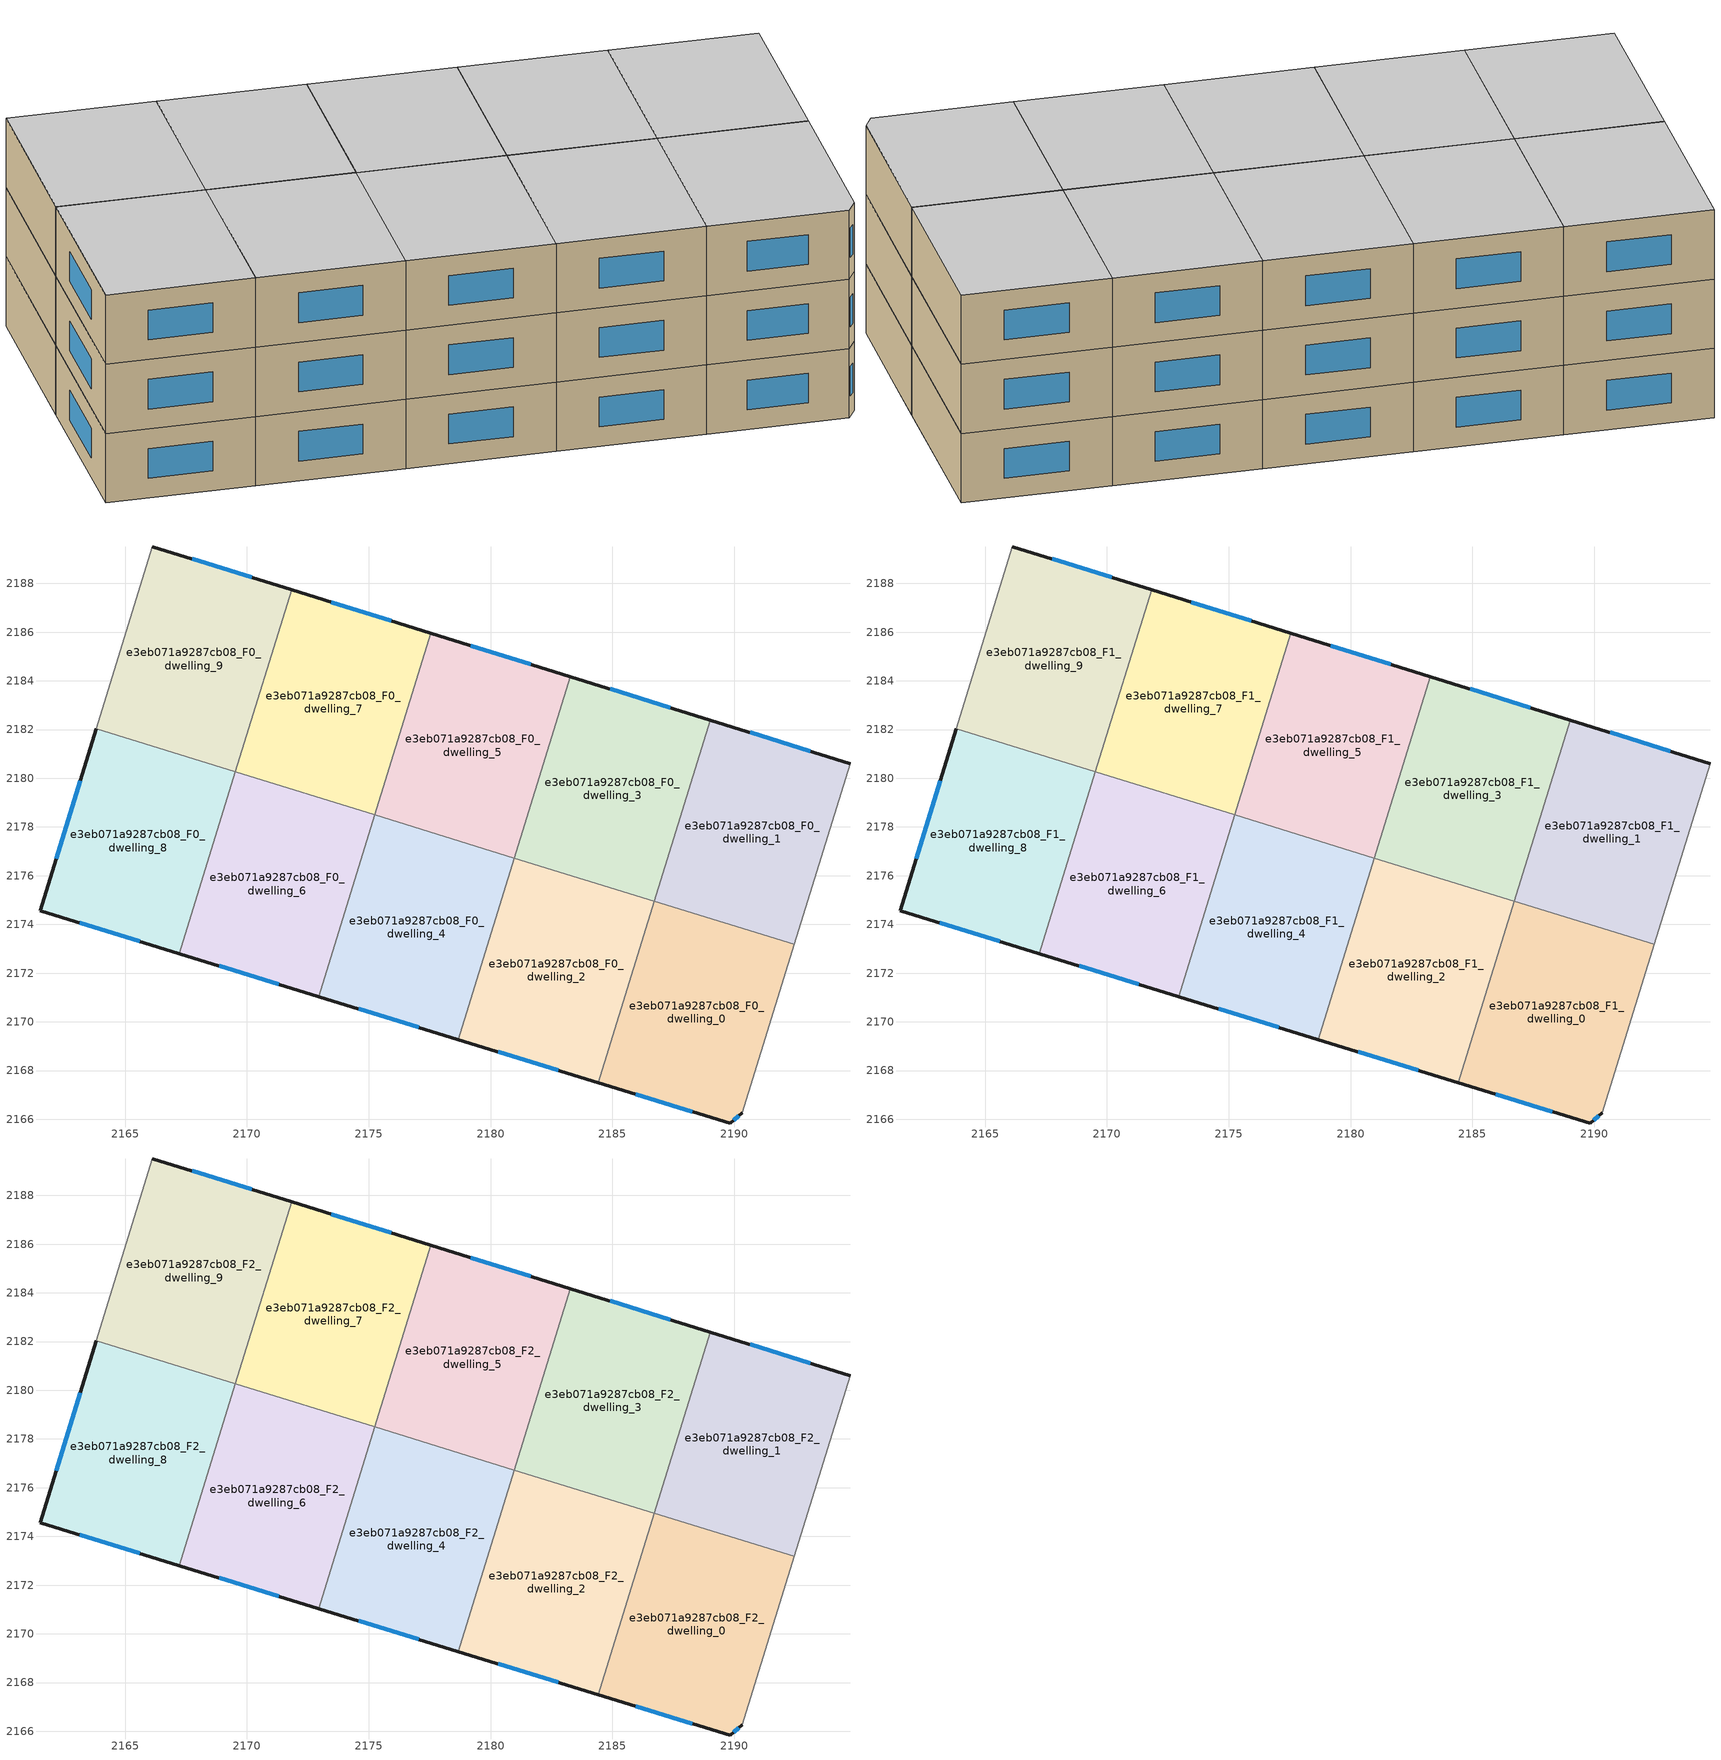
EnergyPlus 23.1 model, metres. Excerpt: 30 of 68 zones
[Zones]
e3eb071a9287cb08_F0_dwelling_0
 floor ground (EU_floor_Construction): 2192.46,2173.18 2190.33,2166.28 2189.84,2165.83 2184.42,2167.5 2186.72,2174.95 z0
 wall outside (EU_wall_Construction): 2184.42,2167.5 2189.84,2165.83 2190.33,2166.28 z0:3
 wall to e3eb071a9287cb08_F0_dwelling_1 (EU_wall_Construction): 2192.46,2173.18 2186.72,2174.95 z0:3
 wall adiabatic (EU_wall_Construction): 2190.33,2166.28 2192.46,2173.18 z0:3
 wall to e3eb071a9287cb08_F0_dwelling_2 (EU_wall_Construction): 2186.72,2174.95 2184.42,2167.5 z0:3
 window (EU_Window_Construction): 2189.98,2165.96 2190.19,2166.15 / 2185.97,2167.02 2188.29,2166.31 z0.86:2.14
e3eb071a9287cb08_F0_dwelling_1
 floor ground (EU_floor_Construction): 2194.76,2180.61 2192.46,2173.18 2186.72,2174.95 2189.01,2182.39 z0
 wall outside (EU_wall_Construction): 2194.76,2180.61 2189.01,2182.39 z0:3
 wall adiabatic (EU_wall_Construction): 2192.46,2173.18 2194.76,2180.61 z0:3
 wall to e3eb071a9287cb08_F0_dwelling_3 (EU_wall_Construction): 2189.01,2182.39 2186.72,2174.95 z0:3
 window (EU_Window_Construction): 2193.11,2181.12 2190.65,2181.88 z0.86:2.14
e3eb071a9287cb08_F0_dwelling_2
 floor ground (EU_floor_Construction): 2186.72,2174.95 2184.42,2167.5 2178.68,2169.27 2180.98,2176.72 z0
 wall outside (EU_wall_Construction): 2178.68,2169.27 2184.42,2167.5 z0:3
 wall to e3eb071a9287cb08_F0_dwelling_3 (EU_wall_Construction): 2186.72,2174.95 2180.98,2176.72 z0:3
 wall to e3eb071a9287cb08_F0_dwelling_4 (EU_wall_Construction): 2180.98,2176.72 2178.68,2169.27 z0:3
 window (EU_Window_Construction): 2180.32,2168.76 2182.78,2168.01 z0.86:2.14
e3eb071a9287cb08_F0_dwelling_3
 floor ground (EU_floor_Construction): 2189.01,2182.39 2186.72,2174.95 2180.98,2176.72 2183.28,2184.17 z0
 wall outside (EU_wall_Construction): 2189.01,2182.39 2183.28,2184.17 z0:3
 wall to e3eb071a9287cb08_F0_dwelling_5 (EU_wall_Construction): 2183.28,2184.17 2180.98,2176.73 z0:3
 window (EU_Window_Construction): 2187.37,2182.9 2184.92,2183.67 z0.86:2.14
e3eb071a9287cb08_F0_dwelling_4
 floor ground (EU_floor_Construction): 2180.98,2176.73 2178.68,2169.27 2172.95,2171.04 2175.25,2178.49 z0
 wall outside (EU_wall_Construction): 2172.95,2171.04 2178.68,2169.27 z0:3
 wall to e3eb071a9287cb08_F0_dwelling_5 (EU_wall_Construction): 2180.98,2176.73 2175.25,2178.49 z0:3
 wall to e3eb071a9287cb08_F0_dwelling_6 (EU_wall_Construction): 2175.25,2178.49 2172.95,2171.04 z0:3
 window (EU_Window_Construction): 2174.59,2170.53 2177.04,2169.78 z0.86:2.14
e3eb071a9287cb08_F0_dwelling_5
 floor ground (EU_floor_Construction): 2183.28,2184.17 2180.98,2176.73 2175.25,2178.49 2177.55,2185.96 z0
 wall outside (EU_wall_Construction): 2183.28,2184.17 2177.55,2185.96 z0:3
 wall to e3eb071a9287cb08_F0_dwelling_7 (EU_wall_Construction): 2177.55,2185.96 2175.25,2178.5 z0:3
 window (EU_Window_Construction): 2181.64,2184.68 2179.19,2185.45 z0.86:2.14
e3eb071a9287cb08_F0_dwelling_6
 floor ground (EU_floor_Construction): 2175.25,2178.5 2172.95,2171.04 2167.22,2172.8 2169.53,2180.27 z0
 wall outside (EU_wall_Construction): 2167.22,2172.8 2172.95,2171.04 z0:3
 wall to e3eb071a9287cb08_F0_dwelling_7 (EU_wall_Construction): 2175.25,2178.5 2169.53,2180.27 z0:3
 wall to e3eb071a9287cb08_F0_dwelling_8 (EU_wall_Construction): 2169.53,2180.27 2167.22,2172.8 z0:3
 window (EU_Window_Construction): 2168.86,2172.3 2171.31,2171.54 z0.86:2.14
e3eb071a9287cb08_F0_dwelling_7
 floor ground (EU_floor_Construction): 2177.55,2185.96 2175.25,2178.5 2169.53,2180.27 2171.83,2187.74 z0
 wall outside (EU_wall_Construction): 2177.55,2185.96 2171.83,2187.74 z0:3
 wall to e3eb071a9287cb08_F0_dwelling_9 (EU_wall_Construction): 2171.83,2187.74 2169.53,2180.27 z0:3
 window (EU_Window_Construction): 2175.92,2186.46 2173.47,2187.23 z0.86:2.14
e3eb071a9287cb08_F0_dwelling_8
 floor ground (EU_floor_Construction): 2169.53,2180.27 2167.22,2172.8 2161.5,2174.57 2163.81,2182.04 z0
 wall outside (EU_wall_Construction): 2163.81,2182.04 2161.5,2174.57 2167.22,2172.8 z0:3
 wall to e3eb071a9287cb08_F0_dwelling_9 (EU_wall_Construction): 2169.53,2180.27 2163.81,2182.04 z0:3
 window (EU_Window_Construction): 2163.14,2174.06 2165.59,2173.31 / 2163.15,2179.9 2162.16,2176.7 z0.86:2.14
e3eb071a9287cb08_F0_dwelling_9
 floor ground (EU_floor_Construction): 2171.83,2187.74 2169.53,2180.27 2163.81,2182.04 2166.11,2189.51 z0
 wall outside (EU_wall_Construction): 2171.83,2187.74 2166.11,2189.51 z0:3
 wall adiabatic (EU_wall_Construction): 2166.11,2189.51 2163.81,2182.04 z0:3
 window (EU_Window_Construction): 2170.2,2188.24 2167.75,2189.01 z0.86:2.14
e3eb071a9287cb08_F1_dwelling_0
 floor to e3eb071a9287cb08_F0_dwelling_0 (EU_floor_Construction): 2192.46,2173.18 2190.33,2166.28 2189.84,2165.83 2184.42,2167.5 2186.72,2174.95 z3
 wall outside (EU_wall_Construction): 2184.42,2167.5 2189.84,2165.83 2190.33,2166.28 z3:6
 wall to e3eb071a9287cb08_F1_dwelling_1 (EU_wall_Construction): 2192.46,2173.18 2186.72,2174.95 z3:6
 wall adiabatic (EU_wall_Construction): 2190.33,2166.28 2192.46,2173.18 z3:6
 wall to e3eb071a9287cb08_F1_dwelling_2 (EU_wall_Construction): 2186.72,2174.95 2184.42,2167.5 z3:6
 window (EU_Window_Construction): 2189.98,2165.96 2190.19,2166.15 / 2185.97,2167.02 2188.29,2166.31 z3.86:5.14
e3eb071a9287cb08_F1_dwelling_1
 floor to e3eb071a9287cb08_F0_dwelling_1 (EU_floor_Construction): 2194.76,2180.61 2192.46,2173.18 2186.72,2174.95 2189.01,2182.39 z3
 wall outside (EU_wall_Construction): 2194.76,2180.61 2189.01,2182.39 z3:6
 wall adiabatic (EU_wall_Construction): 2192.46,2173.18 2194.76,2180.61 z3:6
 wall to e3eb071a9287cb08_F1_dwelling_3 (EU_wall_Construction): 2189.01,2182.39 2186.72,2174.95 z3:6
 window (EU_Window_Construction): 2193.11,2181.12 2190.65,2181.88 z3.86:5.14
e3eb071a9287cb08_F1_dwelling_2
 floor to e3eb071a9287cb08_F0_dwelling_2 (EU_floor_Construction): 2186.72,2174.95 2184.42,2167.5 2178.68,2169.27 2180.98,2176.72 z3
 wall outside (EU_wall_Construction): 2178.68,2169.27 2184.42,2167.5 z3:6
 wall to e3eb071a9287cb08_F1_dwelling_3 (EU_wall_Construction): 2186.72,2174.95 2180.98,2176.72 z3:6
 wall to e3eb071a9287cb08_F1_dwelling_4 (EU_wall_Construction): 2180.98,2176.72 2178.68,2169.27 z3:6
 window (EU_Window_Construction): 2180.32,2168.76 2182.78,2168.01 z3.86:5.14
e3eb071a9287cb08_F1_dwelling_3
 floor to e3eb071a9287cb08_F0_dwelling_3 (EU_floor_Construction): 2189.01,2182.39 2186.72,2174.95 2180.98,2176.72 2183.28,2184.17 z3
 wall outside (EU_wall_Construction): 2189.01,2182.39 2183.28,2184.17 z3:6
 wall to e3eb071a9287cb08_F1_dwelling_5 (EU_wall_Construction): 2183.28,2184.17 2180.98,2176.73 z3:6
 window (EU_Window_Construction): 2187.37,2182.9 2184.92,2183.67 z3.86:5.14
e3eb071a9287cb08_F1_dwelling_4
 floor to e3eb071a9287cb08_F0_dwelling_4 (EU_floor_Construction): 2180.98,2176.73 2178.68,2169.27 2172.95,2171.04 2175.25,2178.49 z3
 wall outside (EU_wall_Construction): 2172.95,2171.04 2178.68,2169.27 z3:6
 wall to e3eb071a9287cb08_F1_dwelling_5 (EU_wall_Construction): 2180.98,2176.73 2175.25,2178.49 z3:6
 wall to e3eb071a9287cb08_F1_dwelling_6 (EU_wall_Construction): 2175.25,2178.49 2172.95,2171.04 z3:6
 window (EU_Window_Construction): 2174.59,2170.53 2177.04,2169.78 z3.86:5.14
e3eb071a9287cb08_F1_dwelling_5
 floor to e3eb071a9287cb08_F0_dwelling_5 (EU_floor_Construction): 2183.28,2184.17 2180.98,2176.73 2175.25,2178.49 2177.55,2185.96 z3
 wall outside (EU_wall_Construction): 2183.28,2184.17 2177.55,2185.96 z3:6
 wall to e3eb071a9287cb08_F1_dwelling_7 (EU_wall_Construction): 2177.55,2185.96 2175.25,2178.5 z3:6
 window (EU_Window_Construction): 2181.64,2184.68 2179.19,2185.45 z3.86:5.14
e3eb071a9287cb08_F1_dwelling_6
 floor to e3eb071a9287cb08_F0_dwelling_6 (EU_floor_Construction): 2175.25,2178.5 2172.95,2171.04 2167.22,2172.8 2169.53,2180.27 z3
 wall outside (EU_wall_Construction): 2167.22,2172.8 2172.95,2171.04 z3:6
 wall to e3eb071a9287cb08_F1_dwelling_7 (EU_wall_Construction): 2175.25,2178.5 2169.53,2180.27 z3:6
 wall to e3eb071a9287cb08_F1_dwelling_8 (EU_wall_Construction): 2169.53,2180.27 2167.22,2172.8 z3:6
 window (EU_Window_Construction): 2168.86,2172.3 2171.31,2171.54 z3.86:5.14
e3eb071a9287cb08_F1_dwelling_7
 floor to e3eb071a9287cb08_F0_dwelling_7 (EU_floor_Construction): 2177.55,2185.96 2175.25,2178.5 2169.53,2180.27 2171.83,2187.74 z3
 wall outside (EU_wall_Construction): 2177.55,2185.96 2171.83,2187.74 z3:6
 wall to e3eb071a9287cb08_F1_dwelling_9 (EU_wall_Construction): 2171.83,2187.74 2169.53,2180.27 z3:6
 window (EU_Window_Construction): 2175.92,2186.46 2173.47,2187.23 z3.86:5.14
e3eb071a9287cb08_F1_dwelling_8
 floor to e3eb071a9287cb08_F0_dwelling_8 (EU_floor_Construction): 2169.53,2180.27 2167.22,2172.8 2161.5,2174.57 2163.81,2182.04 z3
 wall outside (EU_wall_Construction): 2163.81,2182.04 2161.5,2174.57 2167.22,2172.8 z3:6
 wall to e3eb071a9287cb08_F1_dwelling_9 (EU_wall_Construction): 2169.53,2180.27 2163.81,2182.04 z3:6
 window (EU_Window_Construction): 2163.14,2174.06 2165.59,2173.31 / 2163.15,2179.9 2162.16,2176.7 z3.86:5.14
e3eb071a9287cb08_F1_dwelling_9
 floor to e3eb071a9287cb08_F0_dwelling_9 (EU_floor_Construction): 2171.83,2187.74 2169.53,2180.27 2163.81,2182.04 2166.11,2189.51 z3
 wall outside (EU_wall_Construction): 2171.83,2187.74 2166.11,2189.51 z3:6
 wall adiabatic (EU_wall_Construction): 2166.11,2189.51 2163.81,2182.04 z3:6
 window (EU_Window_Construction): 2170.2,2188.24 2167.75,2189.01 z3.86:5.14
e3eb071a9287cb08_F2_dwelling_0
 floor to e3eb071a9287cb08_F1_dwelling_0 (EU_floor_Construction): 2192.46,2173.18 2190.33,2166.28 2189.84,2165.83 2184.42,2167.5 2186.72,2174.95 z6
 wall outside (EU_wall_Construction): 2184.42,2167.5 2189.84,2165.83 2190.33,2166.28 z6:9
 wall to e3eb071a9287cb08_F2_dwelling_1 (EU_wall_Construction): 2192.46,2173.18 2186.72,2174.95 z6:9
 wall adiabatic (EU_wall_Construction): 2190.33,2166.28 2192.46,2173.18 z6:9
 wall to e3eb071a9287cb08_F2_dwelling_2 (EU_wall_Construction): 2186.72,2174.95 2184.42,2167.5 z6:9
 window (EU_Window_Construction): 2189.98,2165.96 2190.19,2166.15 / 2185.97,2167.02 2188.29,2166.31 z6.86:8.14
 ceiling to e3eb071a9287cb08_F3_dwelling_0 (EU_floor_Construction): 2190.33,2166.28 2192.46,2173.18 2186.72,2174.95 2184.42,2167.5 2189.84,2165.83 z9
e3eb071a9287cb08_F2_dwelling_1
 floor to e3eb071a9287cb08_F1_dwelling_1 (EU_floor_Construction): 2194.76,2180.61 2192.46,2173.18 2186.72,2174.95 2189.01,2182.39 z6
 wall outside (EU_wall_Construction): 2194.76,2180.61 2189.01,2182.39 z6:9
 wall adiabatic (EU_wall_Construction): 2192.46,2173.18 2194.76,2180.61 z6:9
 wall to e3eb071a9287cb08_F2_dwelling_3 (EU_wall_Construction): 2189.01,2182.39 2186.72,2174.95 z6:9
 window (EU_Window_Construction): 2193.11,2181.12 2190.65,2181.88 z6.86:8.14
 ceiling to e3eb071a9287cb08_F3_dwelling_1 (EU_floor_Construction): 2192.46,2173.18 2194.76,2180.61 2189.01,2182.39 2186.72,2174.95 z9
e3eb071a9287cb08_F2_dwelling_2
 floor to e3eb071a9287cb08_F1_dwelling_2 (EU_floor_Construction): 2186.72,2174.95 2184.42,2167.5 2178.68,2169.27 2180.98,2176.72 z6
 wall outside (EU_wall_Construction): 2178.68,2169.27 2184.42,2167.5 z6:9
 wall to e3eb071a9287cb08_F2_dwelling_3 (EU_wall_Construction): 2186.72,2174.95 2180.98,2176.72 z6:9
 wall to e3eb071a9287cb08_F2_dwelling_4 (EU_wall_Construction): 2180.98,2176.72 2178.68,2169.27 z6:9
 window (EU_Window_Construction): 2180.32,2168.76 2182.78,2168.01 z6.86:8.14
 ceiling to e3eb071a9287cb08_F3_dwelling_2 (EU_floor_Construction): 2184.42,2167.5 2186.72,2174.95 2180.98,2176.72 2178.68,2169.27 z9
e3eb071a9287cb08_F2_dwelling_3
 floor to e3eb071a9287cb08_F1_dwelling_3 (EU_floor_Construction): 2189.01,2182.39 2186.72,2174.95 2180.98,2176.72 2183.28,2184.17 z6
 wall outside (EU_wall_Construction): 2189.01,2182.39 2183.28,2184.17 z6:9
 wall to e3eb071a9287cb08_F2_dwelling_5 (EU_wall_Construction): 2183.28,2184.17 2180.98,2176.73 z6:9
 window (EU_Window_Construction): 2187.37,2182.9 2184.92,2183.67 z6.86:8.14
 ceiling to e3eb071a9287cb08_F3_dwelling_3 (EU_floor_Construction): 2186.72,2174.95 2189.01,2182.39 2183.28,2184.17 2180.98,2176.72 z9
e3eb071a9287cb08_F2_dwelling_4
 floor to e3eb071a9287cb08_F1_dwelling_4 (EU_floor_Construction): 2180.98,2176.73 2178.68,2169.27 2172.95,2171.04 2175.25,2178.49 z6
 wall outside (EU_wall_Construction): 2172.95,2171.04 2178.68,2169.27 z6:9
 wall to e3eb071a9287cb08_F2_dwelling_5 (EU_wall_Construction): 2180.98,2176.73 2175.25,2178.49 z6:9
 wall to e3eb071a9287cb08_F2_dwelling_6 (EU_wall_Construction): 2175.25,2178.49 2172.95,2171.04 z6:9
 window (EU_Window_Construction): 2174.59,2170.53 2177.04,2169.78 z6.86:8.14
 ceiling to e3eb071a9287cb08_F3_dwelling_4 (EU_floor_Construction): 2178.68,2169.27 2180.98,2176.73 2175.25,2178.49 2172.95,2171.04 z9
e3eb071a9287cb08_F2_dwelling_5
 floor to e3eb071a9287cb08_F1_dwelling_5 (EU_floor_Construction): 2183.28,2184.17 2180.98,2176.73 2175.25,2178.49 2177.55,2185.96 z6
 wall outside (EU_wall_Construction): 2183.28,2184.17 2177.55,2185.96 z6:9
 wall to e3eb071a9287cb08_F2_dwelling_7 (EU_wall_Construction): 2177.55,2185.96 2175.25,2178.5 z6:9
 window (EU_Window_Construction): 2181.64,2184.68 2179.19,2185.45 z6.86:8.14
 ceiling to e3eb071a9287cb08_F3_dwelling_5 (EU_floor_Construction): 2180.98,2176.73 2183.28,2184.17 2177.55,2185.96 2175.25,2178.49 z9
e3eb071a9287cb08_F2_dwelling_6
 floor to e3eb071a9287cb08_F1_dwelling_6 (EU_floor_Construction): 2175.25,2178.5 2172.95,2171.04 2167.22,2172.8 2169.53,2180.27 z6
 wall outside (EU_wall_Construction): 2167.22,2172.8 2172.95,2171.04 z6:9
 wall to e3eb071a9287cb08_F2_dwelling_7 (EU_wall_Construction): 2175.25,2178.5 2169.53,2180.27 z6:9
 wall to e3eb071a9287cb08_F2_dwelling_8 (EU_wall_Construction): 2169.53,2180.27 2167.22,2172.8 z6:9
 window (EU_Window_Construction): 2168.86,2172.3 2171.31,2171.54 z6.86:8.14
 ceiling to e3eb071a9287cb08_F3_dwelling_6 (EU_floor_Construction): 2172.95,2171.04 2175.25,2178.5 2169.53,2180.27 2167.22,2172.8 z9
e3eb071a9287cb08_F2_dwelling_7
 floor to e3eb071a9287cb08_F1_dwelling_7 (EU_floor_Construction): 2177.55,2185.96 2175.25,2178.5 2169.53,2180.27 2171.83,2187.74 z6
 wall outside (EU_wall_Construction): 2177.55,2185.96 2171.83,2187.74 z6:9
 wall to e3eb071a9287cb08_F2_dwelling_9 (EU_wall_Construction): 2171.83,2187.74 2169.53,2180.27 z6:9
 window (EU_Window_Construction): 2175.92,2186.46 2173.47,2187.23 z6.86:8.14
 ceiling to e3eb071a9287cb08_F3_dwelling_7 (EU_floor_Construction): 2175.25,2178.5 2177.55,2185.96 2171.83,2187.74 2169.53,2180.27 z9
e3eb071a9287cb08_F2_dwelling_8
 floor to e3eb071a9287cb08_F1_dwelling_8 (EU_floor_Construction): 2169.53,2180.27 2167.22,2172.8 2161.5,2174.57 2163.81,2182.04 z6
 wall outside (EU_wall_Construction): 2163.81,2182.04 2161.5,2174.57 2167.22,2172.8 z6:9
 wall to e3eb071a9287cb08_F2_dwelling_9 (EU_wall_Construction): 2169.53,2180.27 2163.81,2182.04 z6:9
 window (EU_Window_Construction): 2163.14,2174.06 2165.59,2173.31 / 2163.15,2179.9 2162.16,2176.7 z6.86:8.14
 ceiling to e3eb071a9287cb08_F3_dwelling_8 (EU_floor_Construction): 2167.22,2172.8 2169.53,2180.27 2163.81,2182.04 2161.5,2174.57 z9
e3eb071a9287cb08_F2_dwelling_9
 floor to e3eb071a9287cb08_F1_dwelling_9 (EU_floor_Construction): 2171.83,2187.74 2169.53,2180.27 2163.81,2182.04 2166.11,2189.51 z6
 wall outside (EU_wall_Construction): 2171.83,2187.74 2166.11,2189.51 z6:9
 wall adiabatic (EU_wall_Construction): 2166.11,2189.51 2163.81,2182.04 z6:9
 window (EU_Window_Construction): 2170.2,2188.24 2167.75,2189.01 z6.86:8.14
 ceiling to e3eb071a9287cb08_F3_dwelling_9 (EU_floor_Construction): 2169.53,2180.27 2171.83,2187.74 2166.11,2189.51 2163.81,2182.04 z9
[Building]
EU S2 Campaign: North Axis=0; Terrain=City; Solar Distribution=FullExterior
[Site:Location]
Helsinki-Vantaa.AP: Latitude=60.317; Longitude=24.963; Time Zone=2; Elevation=54.6
[SizingPeriod:WeatherFileDays]
AnnualSizingPeriod: Begin Month=1; Begin Day of Month=1; End Month=12; End Day of Month=31; Day of Week for Start Day=Monday; Use Weather File Daylight Saving Period=No; Use Weather File Rain and Snow Indicators=No
[MATERIAL]
EU_InternalMass_Material: Roughness=MediumRough; Thickness=0.1; Conductivity=1; Density=1800; Specific Heat=900; Thermal Absorptance=0.9; Solar Absorptance=0.7; Visible Absorptance=0.7
[MATERIAL:NOMASS] Roughness=MediumRough; Thermal Absorptance=0.9; Solar Absorptance=0.7; Visible Absorptance=0.7
Name | Thermal Resistance
EU_wall_NoMass | 1.10183
EU_floor_NoMass | 1.70606
[WINDOWMATERIAL:SIMPLEGLAZINGSYSTEM]
EU_Window_SimpleGlazing: UFactor=3.11035; Solar Heat Gain Coefficient=0.8; Visible Transmittance=0.8
[CONSTRUCTION]
EU_wall_Construction: EU_wall_NoMass
EU_floor_Construction: EU_floor_NoMass
EU_Window_Construction: EU_Window_SimpleGlazing
EU_InternalMass_Construction: EU_InternalMass_Material
[ZONE] Type=1; Multiplier=1; Ceiling Height=autocalculate; Floor Area=autocalculate; Part of Total Floor Area=Yes
Name | Volume
e3eb071a9287cb08_F0_dwelling_0; e3eb071a9287cb08_F1_dwelling_0; e3eb071a9287cb08_F2_dwelling_0 | 140.377
e3eb071a9287cb08_F0_dwelling_1; e3eb071a9287cb08_F1_dwelling_1; e3eb071a9287cb08_F2_dwelling_1 | 140.383
e3eb071a9287cb08_F0_dwelling_2; e3eb071a9287cb08_F1_dwelling_2; e3eb071a9287cb08_F2_dwelling_2 | 140.384
e3eb071a9287cb08_F0_dwelling_3; e3eb071a9287cb08_F1_dwelling_3; e3eb071a9287cb08_F2_dwelling_3; e3eb071a9287cb08_F0_dwelling_7; e3eb071a9287cb08_F1_dwelling_7; e3eb071a9287cb08_F2_dwelling_7 | 140.385
e3eb071a9287cb08_F0_dwelling_4; e3eb071a9287cb08_F1_dwelling_4; e3eb071a9287cb08_F2_dwelling_4; e3eb071a9287cb08_F0_dwelling_8; e3eb071a9287cb08_F1_dwelling_8; e3eb071a9287cb08_F2_dwelling_8 | 140.382
e3eb071a9287cb08_F0_dwelling_5; e3eb071a9287cb08_F1_dwelling_5; e3eb071a9287cb08_F2_dwelling_5 | 140.373
e3eb071a9287cb08_F0_dwelling_6; e3eb071a9287cb08_F1_dwelling_6; e3eb071a9287cb08_F2_dwelling_6 | 140.381
e3eb071a9287cb08_F0_dwelling_9; e3eb071a9287cb08_F1_dwelling_9; e3eb071a9287cb08_F2_dwelling_9 | 140.391
[INTERNALMASS] Construction=EU_InternalMass_Construction
Name | Zone or ZoneList | Surface Area
e3eb071a9287cb08_F0_dwelling_0_EU_InternalMass | e3eb071a9287cb08_F0_dwelling_0 | 46.7926
e3eb071a9287cb08_F0_dwelling_1_EU_InternalMass | e3eb071a9287cb08_F0_dwelling_1 | 46.7945
e3eb071a9287cb08_F0_dwelling_2_EU_InternalMass | e3eb071a9287cb08_F0_dwelling_2 | 46.7949
e3eb071a9287cb08_F0_dwelling_3_EU_InternalMass | e3eb071a9287cb08_F0_dwelling_3 | 46.795
e3eb071a9287cb08_F0_dwelling_4_EU_InternalMass | e3eb071a9287cb08_F0_dwelling_4 | 46.7939
e3eb071a9287cb08_F0_dwelling_5_EU_InternalMass | e3eb071a9287cb08_F0_dwelling_5 | 46.7911
e3eb071a9287cb08_F0_dwelling_6_EU_InternalMass | e3eb071a9287cb08_F0_dwelling_6 | 46.7939
e3eb071a9287cb08_F0_dwelling_7_EU_InternalMass | e3eb071a9287cb08_F0_dwelling_7 | 46.7951
e3eb071a9287cb08_F0_dwelling_8_EU_InternalMass | e3eb071a9287cb08_F0_dwelling_8 | 46.7939
e3eb071a9287cb08_F0_dwelling_9_EU_InternalMass | e3eb071a9287cb08_F0_dwelling_9 | 46.7968
e3eb071a9287cb08_F1_dwelling_0_EU_InternalMass | e3eb071a9287cb08_F1_dwelling_0 | 46.7926
e3eb071a9287cb08_F1_dwelling_1_EU_InternalMass | e3eb071a9287cb08_F1_dwelling_1 | 46.7945
e3eb071a9287cb08_F1_dwelling_2_EU_InternalMass | e3eb071a9287cb08_F1_dwelling_2 | 46.7949
e3eb071a9287cb08_F1_dwelling_3_EU_InternalMass | e3eb071a9287cb08_F1_dwelling_3 | 46.795
e3eb071a9287cb08_F1_dwelling_4_EU_InternalMass | e3eb071a9287cb08_F1_dwelling_4 | 46.7939
e3eb071a9287cb08_F1_dwelling_5_EU_InternalMass | e3eb071a9287cb08_F1_dwelling_5 | 46.7911
e3eb071a9287cb08_F1_dwelling_6_EU_InternalMass | e3eb071a9287cb08_F1_dwelling_6 | 46.7939
e3eb071a9287cb08_F1_dwelling_7_EU_InternalMass | e3eb071a9287cb08_F1_dwelling_7 | 46.7951
e3eb071a9287cb08_F1_dwelling_8_EU_InternalMass | e3eb071a9287cb08_F1_dwelling_8 | 46.7939
e3eb071a9287cb08_F1_dwelling_9_EU_InternalMass | e3eb071a9287cb08_F1_dwelling_9 | 46.7968
e3eb071a9287cb08_F2_dwelling_0_EU_InternalMass | e3eb071a9287cb08_F2_dwelling_0 | 46.7926
e3eb071a9287cb08_F2_dwelling_1_EU_InternalMass | e3eb071a9287cb08_F2_dwelling_1 | 46.7945
e3eb071a9287cb08_F2_dwelling_2_EU_InternalMass | e3eb071a9287cb08_F2_dwelling_2 | 46.7949
e3eb071a9287cb08_F2_dwelling_3_EU_InternalMass | e3eb071a9287cb08_F2_dwelling_3 | 46.795
e3eb071a9287cb08_F2_dwelling_4_EU_InternalMass | e3eb071a9287cb08_F2_dwelling_4 | 46.7939
e3eb071a9287cb08_F2_dwelling_5_EU_InternalMass | e3eb071a9287cb08_F2_dwelling_5 | 46.7911
e3eb071a9287cb08_F2_dwelling_6_EU_InternalMass | e3eb071a9287cb08_F2_dwelling_6 | 46.7939
e3eb071a9287cb08_F2_dwelling_7_EU_InternalMass | e3eb071a9287cb08_F2_dwelling_7 | 46.7951
e3eb071a9287cb08_F2_dwelling_8_EU_InternalMass | e3eb071a9287cb08_F2_dwelling_8 | 46.7939
e3eb071a9287cb08_F2_dwelling_9_EU_InternalMass | e3eb071a9287cb08_F2_dwelling_9 | 46.7968
[OTHEREQUIPMENT] Fuel Type=Electricity; Design Level Calculation Method=Watts/Area; Power per Zone Floor Area=1; Fraction Latent=0; Fraction Radiant=0; Fraction Lost=0; Carbon Dioxide Generation Rate=0; EndUse Subcategory=EU_Step8_InternalGains
Name | Zone or ZoneList or Space or SpaceList | Schedule
EU_Step8_InternalGain_e3eb071a9287cb08_F0_dwelling_0_f000 | e3eb071a9287cb08_F0_dwelling_0 | EU_Step8_GainSchedule_e3eb071a9287cb08_F0_dwelling_0_f000
EU_Step8_InternalGain_e3eb071a9287cb08_F0_dwelling_1_f000 | e3eb071a9287cb08_F0_dwelling_1 | EU_Step8_GainSchedule_e3eb071a9287cb08_F0_dwelling_1_f000
EU_Step8_InternalGain_e3eb071a9287cb08_F0_dwelling_2_f000 | e3eb071a9287cb08_F0_dwelling_2 | EU_Step8_GainSchedule_e3eb071a9287cb08_F0_dwelling_2_f000
EU_Step8_InternalGain_e3eb071a9287cb08_F0_dwelling_3_f000 | e3eb071a9287cb08_F0_dwelling_3 | EU_Step8_GainSchedule_e3eb071a9287cb08_F0_dwelling_3_f000
EU_Step8_InternalGain_e3eb071a9287cb08_F0_dwelling_4_f000 | e3eb071a9287cb08_F0_dwelling_4 | EU_Step8_GainSchedule_e3eb071a9287cb08_F0_dwelling_4_f000
EU_Step8_InternalGain_e3eb071a9287cb08_F0_dwelling_5_f000 | e3eb071a9287cb08_F0_dwelling_5 | EU_Step8_GainSchedule_e3eb071a9287cb08_F0_dwelling_5_f000
EU_Step8_InternalGain_e3eb071a9287cb08_F0_dwelling_6_f000 | e3eb071a9287cb08_F0_dwelling_6 | EU_Step8_GainSchedule_e3eb071a9287cb08_F0_dwelling_6_f000
EU_Step8_InternalGain_e3eb071a9287cb08_F0_dwelling_7_f000 | e3eb071a9287cb08_F0_dwelling_7 | EU_Step8_GainSchedule_e3eb071a9287cb08_F0_dwelling_7_f000
EU_Step8_InternalGain_e3eb071a9287cb08_F0_dwelling_8_f000 | e3eb071a9287cb08_F0_dwelling_8 | EU_Step8_GainSchedule_e3eb071a9287cb08_F0_dwelling_8_f000
EU_Step8_InternalGain_e3eb071a9287cb08_F0_dwelling_9_f000 | e3eb071a9287cb08_F0_dwelling_9 | EU_Step8_GainSchedule_e3eb071a9287cb08_F0_dwelling_9_f000
EU_Step8_InternalGain_e3eb071a9287cb08_F1_dwelling_0_f000 | e3eb071a9287cb08_F1_dwelling_0 | EU_Step8_GainSchedule_e3eb071a9287cb08_F1_dwelling_0_f000
EU_Step8_InternalGain_e3eb071a9287cb08_F1_dwelling_1_f000 | e3eb071a9287cb08_F1_dwelling_1 | EU_Step8_GainSchedule_e3eb071a9287cb08_F1_dwelling_1_f000
EU_Step8_InternalGain_e3eb071a9287cb08_F1_dwelling_2_f000 | e3eb071a9287cb08_F1_dwelling_2 | EU_Step8_GainSchedule_e3eb071a9287cb08_F1_dwelling_2_f000
EU_Step8_InternalGain_e3eb071a9287cb08_F1_dwelling_3_f000 | e3eb071a9287cb08_F1_dwelling_3 | EU_Step8_GainSchedule_e3eb071a9287cb08_F1_dwelling_3_f000
EU_Step8_InternalGain_e3eb071a9287cb08_F1_dwelling_4_f000 | e3eb071a9287cb08_F1_dwelling_4 | EU_Step8_GainSchedule_e3eb071a9287cb08_F1_dwelling_4_f000
EU_Step8_InternalGain_e3eb071a9287cb08_F1_dwelling_5_f000 | e3eb071a9287cb08_F1_dwelling_5 | EU_Step8_GainSchedule_e3eb071a9287cb08_F1_dwelling_5_f000
EU_Step8_InternalGain_e3eb071a9287cb08_F1_dwelling_6_f000 | e3eb071a9287cb08_F1_dwelling_6 | EU_Step8_GainSchedule_e3eb071a9287cb08_F1_dwelling_6_f000
EU_Step8_InternalGain_e3eb071a9287cb08_F1_dwelling_7_f000 | e3eb071a9287cb08_F1_dwelling_7 | EU_Step8_GainSchedule_e3eb071a9287cb08_F1_dwelling_7_f000
EU_Step8_InternalGain_e3eb071a9287cb08_F1_dwelling_8_f000 | e3eb071a9287cb08_F1_dwelling_8 | EU_Step8_GainSchedule_e3eb071a9287cb08_F1_dwelling_8_f000
EU_Step8_InternalGain_e3eb071a9287cb08_F1_dwelling_9_f000 | e3eb071a9287cb08_F1_dwelling_9 | EU_Step8_GainSchedule_e3eb071a9287cb08_F1_dwelling_9_f000
EU_Step8_InternalGain_e3eb071a9287cb08_F2_dwelling_0_f000 | e3eb071a9287cb08_F2_dwelling_0 | EU_Step8_GainSchedule_e3eb071a9287cb08_F2_dwelling_0_f000
EU_Step8_InternalGain_e3eb071a9287cb08_F2_dwelling_1_f000 | e3eb071a9287cb08_F2_dwelling_1 | EU_Step8_GainSchedule_e3eb071a9287cb08_F2_dwelling_1_f000
EU_Step8_InternalGain_e3eb071a9287cb08_F2_dwelling_2_f000 | e3eb071a9287cb08_F2_dwelling_2 | EU_Step8_GainSchedule_e3eb071a9287cb08_F2_dwelling_2_f000
EU_Step8_InternalGain_e3eb071a9287cb08_F2_dwelling_3_f000 | e3eb071a9287cb08_F2_dwelling_3 | EU_Step8_GainSchedule_e3eb071a9287cb08_F2_dwelling_3_f000
EU_Step8_InternalGain_e3eb071a9287cb08_F2_dwelling_4_f000 | e3eb071a9287cb08_F2_dwelling_4 | EU_Step8_GainSchedule_e3eb071a9287cb08_F2_dwelling_4_f000
EU_Step8_InternalGain_e3eb071a9287cb08_F2_dwelling_5_f000 | e3eb071a9287cb08_F2_dwelling_5 | EU_Step8_GainSchedule_e3eb071a9287cb08_F2_dwelling_5_f000
EU_Step8_InternalGain_e3eb071a9287cb08_F2_dwelling_6_f000 | e3eb071a9287cb08_F2_dwelling_6 | EU_Step8_GainSchedule_e3eb071a9287cb08_F2_dwelling_6_f000
EU_Step8_InternalGain_e3eb071a9287cb08_F2_dwelling_7_f000 | e3eb071a9287cb08_F2_dwelling_7 | EU_Step8_GainSchedule_e3eb071a9287cb08_F2_dwelling_7_f000
EU_Step8_InternalGain_e3eb071a9287cb08_F2_dwelling_8_f000 | e3eb071a9287cb08_F2_dwelling_8 | EU_Step8_GainSchedule_e3eb071a9287cb08_F2_dwelling_8_f000
EU_Step8_InternalGain_e3eb071a9287cb08_F2_dwelling_9_f000 | e3eb071a9287cb08_F2_dwelling_9 | EU_Step8_GainSchedule_e3eb071a9287cb08_F2_dwelling_9_f000
[ZONEVENTILATION:DESIGNFLOWRATE] Schedule=EU_AlwaysOn; Design Flow Rate Calculation Method=AirChanges/Hour; Air Changes per Hour=0.756316; Ventilation Type=Natural; Fan Pressure Rise=0; Fan Total Efficiency=1; Constant Term Coefficient=1; Temperature Term Coefficient=0; Velocity Term Coefficient=0; Velocity Squared Term Coefficient=0; Minimum Indoor Temperature=-100; Maximum Indoor Temperature=100; Delta Temperature=-100; Minimum Outdoor Temperature=-100; Maximum Outdoor Temperature=100; Maximum Wind Speed=40
Name | Zone or ZoneList or Space or SpaceList
EU_ConstantAir_e3eb071a9287cb08_F0_dwelling_0 | e3eb071a9287cb08_F0_dwelling_0
EU_ConstantAir_e3eb071a9287cb08_F0_dwelling_1 | e3eb071a9287cb08_F0_dwelling_1
EU_ConstantAir_e3eb071a9287cb08_F0_dwelling_2 | e3eb071a9287cb08_F0_dwelling_2
EU_ConstantAir_e3eb071a9287cb08_F0_dwelling_3 | e3eb071a9287cb08_F0_dwelling_3
EU_ConstantAir_e3eb071a9287cb08_F0_dwelling_4 | e3eb071a9287cb08_F0_dwelling_4
EU_ConstantAir_e3eb071a9287cb08_F0_dwelling_5 | e3eb071a9287cb08_F0_dwelling_5
EU_ConstantAir_e3eb071a9287cb08_F0_dwelling_6 | e3eb071a9287cb08_F0_dwelling_6
EU_ConstantAir_e3eb071a9287cb08_F0_dwelling_7 | e3eb071a9287cb08_F0_dwelling_7
EU_ConstantAir_e3eb071a9287cb08_F0_dwelling_8 | e3eb071a9287cb08_F0_dwelling_8
EU_ConstantAir_e3eb071a9287cb08_F0_dwelling_9 | e3eb071a9287cb08_F0_dwelling_9
EU_ConstantAir_e3eb071a9287cb08_F1_dwelling_0 | e3eb071a9287cb08_F1_dwelling_0
EU_ConstantAir_e3eb071a9287cb08_F1_dwelling_1 | e3eb071a9287cb08_F1_dwelling_1
EU_ConstantAir_e3eb071a9287cb08_F1_dwelling_2 | e3eb071a9287cb08_F1_dwelling_2
EU_ConstantAir_e3eb071a9287cb08_F1_dwelling_3 | e3eb071a9287cb08_F1_dwelling_3
EU_ConstantAir_e3eb071a9287cb08_F1_dwelling_4 | e3eb071a9287cb08_F1_dwelling_4
EU_ConstantAir_e3eb071a9287cb08_F1_dwelling_5 | e3eb071a9287cb08_F1_dwelling_5
EU_ConstantAir_e3eb071a9287cb08_F1_dwelling_6 | e3eb071a9287cb08_F1_dwelling_6
EU_ConstantAir_e3eb071a9287cb08_F1_dwelling_7 | e3eb071a9287cb08_F1_dwelling_7
EU_ConstantAir_e3eb071a9287cb08_F1_dwelling_8 | e3eb071a9287cb08_F1_dwelling_8
EU_ConstantAir_e3eb071a9287cb08_F1_dwelling_9 | e3eb071a9287cb08_F1_dwelling_9
EU_ConstantAir_e3eb071a9287cb08_F2_dwelling_0 | e3eb071a9287cb08_F2_dwelling_0
EU_ConstantAir_e3eb071a9287cb08_F2_dwelling_1 | e3eb071a9287cb08_F2_dwelling_1
EU_ConstantAir_e3eb071a9287cb08_F2_dwelling_2 | e3eb071a9287cb08_F2_dwelling_2
EU_ConstantAir_e3eb071a9287cb08_F2_dwelling_3 | e3eb071a9287cb08_F2_dwelling_3
EU_ConstantAir_e3eb071a9287cb08_F2_dwelling_4 | e3eb071a9287cb08_F2_dwelling_4
EU_ConstantAir_e3eb071a9287cb08_F2_dwelling_5 | e3eb071a9287cb08_F2_dwelling_5
EU_ConstantAir_e3eb071a9287cb08_F2_dwelling_6 | e3eb071a9287cb08_F2_dwelling_6
EU_ConstantAir_e3eb071a9287cb08_F2_dwelling_7 | e3eb071a9287cb08_F2_dwelling_7
EU_ConstantAir_e3eb071a9287cb08_F2_dwelling_8 | e3eb071a9287cb08_F2_dwelling_8
EU_ConstantAir_e3eb071a9287cb08_F2_dwelling_9 | e3eb071a9287cb08_F2_dwelling_9
[HVACTEMPLATE:THERMOSTAT] Constant Heating Setpoint=20; Constant Cooling Setpoint=50
EU_HeatOnly_e3eb071a9287cb08_F0_dwelling_0; EU_HeatOnly_e3eb071a9287cb08_F0_dwelling_1; EU_HeatOnly_e3eb071a9287cb08_F0_dwelling_2; EU_HeatOnly_e3eb071a9287cb08_F0_dwelling_3; EU_HeatOnly_e3eb071a9287cb08_F0_dwelling_4; EU_HeatOnly_e3eb071a9287cb08_F0_dwelling_5; EU_HeatOnly_e3eb071a9287cb08_F0_dwelling_6; EU_HeatOnly_e3eb071a9287cb08_F0_dwelling_7; EU_HeatOnly_e3eb071a9287cb08_F0_dwelling_8; EU_HeatOnly_e3eb071a9287cb08_F0_dwelling_9; EU_HeatOnly_e3eb071a9287cb08_F1_dwelling_0; EU_HeatOnly_e3eb071a9287cb08_F1_dwelling_1; EU_HeatOnly_e3eb071a9287cb08_F1_dwelling_2; EU_HeatOnly_e3eb071a9287cb08_F1_dwelling_3; EU_HeatOnly_e3eb071a9287cb08_F1_dwelling_4; EU_HeatOnly_e3eb071a9287cb08_F1_dwelling_5; EU_HeatOnly_e3eb071a9287cb08_F1_dwelling_6; EU_HeatOnly_e3eb071a9287cb08_F1_dwelling_7; EU_HeatOnly_e3eb071a9287cb08_F1_dwelling_8; EU_HeatOnly_e3eb071a9287cb08_F1_dwelling_9; EU_HeatOnly_e3eb071a9287cb08_F2_dwelling_0; EU_HeatOnly_e3eb071a9287cb08_F2_dwelling_1; EU_HeatOnly_e3eb071a9287cb08_F2_dwelling_2; EU_HeatOnly_e3eb071a9287cb08_F2_dwelling_3; EU_HeatOnly_e3eb071a9287cb08_F2_dwelling_4; EU_HeatOnly_e3eb071a9287cb08_F2_dwelling_5; EU_HeatOnly_e3eb071a9287cb08_F2_dwelling_6; EU_HeatOnly_e3eb071a9287cb08_F2_dwelling_7; EU_HeatOnly_e3eb071a9287cb08_F2_dwelling_8; EU_HeatOnly_e3eb071a9287cb08_F2_dwelling_9; EU_HeatOnly_e3eb071a9287cb08_F3_dwelling_0; EU_HeatOnly_e3eb071a9287cb08_F3_dwelling_1; EU_HeatOnly_e3eb071a9287cb08_F3_dwelling_2; EU_HeatOnly_e3eb071a9287cb08_F3_dwelling_3; EU_HeatOnly_e3eb071a9287cb08_F3_dwelling_4; EU_HeatOnly_e3eb071a9287cb08_F3_dwelling_5; EU_HeatOnly_e3eb071a9287cb08_F3_dwelling_6; EU_HeatOnly_e3eb071a9287cb08_F3_dwelling_7; EU_HeatOnly_e3eb071a9287cb08_F3_dwelling_8; EU_HeatOnly_e3eb071a9287cb08_F3_dwelling_9; EU_HeatOnly_e3eb071a9287cb08_F4_dwelling_0; EU_HeatOnly_e3eb071a9287cb08_F4_dwelling_1; EU_HeatOnly_e3eb071a9287cb08_F4_dwelling_2; EU_HeatOnly_e3eb071a9287cb08_F4_dwelling_3; EU_HeatOnly_e3eb071a9287cb08_F4_dwelling_4; EU_HeatOnly_e3eb071a9287cb08_F4_dwelling_5; EU_HeatOnly_e3eb071a9287cb08_F4_dwelling_6; EU_HeatOnly_e3eb071a9287cb08_F4_dwelling_7; EU_HeatOnly_e3eb071a9287cb08_F4_dwelling_8; EU_HeatOnly_e3eb071a9287cb08_F4_dwelling_9; EU_HeatOnly_e3eb071a9287cb08_F5_dwelling_0; EU_HeatOnly_e3eb071a9287cb08_F5_dwelling_1; EU_HeatOnly_e3eb071a9287cb08_F5_dwelling_2; EU_HeatOnly_e3eb071a9287cb08_F5_dwelling_3; EU_HeatOnly_e3eb071a9287cb08_F5_dwelling_4; EU_HeatOnly_e3eb071a9287cb08_F5_dwelling_5; EU_HeatOnly_e3eb071a9287cb08_F5_dwelling_6; EU_HeatOnly_e3eb071a9287cb08_F5_dwelling_7; EU_HeatOnly_e3eb071a9287cb08_F5_dwelling_8; EU_HeatOnly_e3eb071a9287cb08_F6_dwelling_0; EU_HeatOnly_e3eb071a9287cb08_F6_dwelling_1; EU_HeatOnly_e3eb071a9287cb08_F6_dwelling_2; EU_HeatOnly_e3eb071a9287cb08_F6_dwelling_3; EU_HeatOnly_e3eb071a9287cb08_F6_dwelling_4; EU_HeatOnly_e3eb071a9287cb08_F6_dwelling_5; EU_HeatOnly_e3eb071a9287cb08_F6_dwelling_6; EU_HeatOnly_e3eb071a9287cb08_F6_dwelling_7; EU_HeatOnly_e3eb071a9287cb08_F6_dwelling_8
[HVACTEMPLATE:ZONE:IDEALLOADSAIRSYSTEM] System Availability Schedule=EU_AlwaysOn; Maximum Heating Supply Air Temperature=50; Minimum Cooling Supply Air Temperature=13; Maximum Heating Supply Air Humidity Ratio=0.0156; Minimum Cooling Supply Air Humidity Ratio=0.0077; Heating Limit=NoLimit; Cooling Limit=NoLimit; Heating Availability Schedule=EU_AlwaysOn; Cooling Availability Schedule=EU_CoolingOff; Dehumidification Control Type=ConstantSensibleHeatRatio; Cooling Sensible Heat Ratio=0.7; Dehumidification Setpoint=60; Humidification Control Type=None; Humidification Setpoint=30; Outdoor Air Method=None; Outdoor Air Flow Rate per Person=0.00944; Outdoor Air Flow Rate per Zone Floor Area=0; Outdoor Air Flow Rate per Zone=0; Demand Controlled Ventilation Type=None; Outdoor Air Economizer Type=NoEconomizer; Heat Recovery Type=None; Sensible Heat Recovery Effectiveness=0.7; Latent Heat Recovery Effectiveness=0.65
Name | Template Thermostat
e3eb071a9287cb08_F0_dwelling_0 | EU_HeatOnly_e3eb071a9287cb08_F0_dwelling_0
e3eb071a9287cb08_F0_dwelling_1 | EU_HeatOnly_e3eb071a9287cb08_F0_dwelling_1
e3eb071a9287cb08_F0_dwelling_2 | EU_HeatOnly_e3eb071a9287cb08_F0_dwelling_2
e3eb071a9287cb08_F0_dwelling_3 | EU_HeatOnly_e3eb071a9287cb08_F0_dwelling_3
e3eb071a9287cb08_F0_dwelling_4 | EU_HeatOnly_e3eb071a9287cb08_F0_dwelling_4
e3eb071a9287cb08_F0_dwelling_5 | EU_HeatOnly_e3eb071a9287cb08_F0_dwelling_5
e3eb071a9287cb08_F0_dwelling_6 | EU_HeatOnly_e3eb071a9287cb08_F0_dwelling_6
e3eb071a9287cb08_F0_dwelling_7 | EU_HeatOnly_e3eb071a9287cb08_F0_dwelling_7
e3eb071a9287cb08_F0_dwelling_8 | EU_HeatOnly_e3eb071a9287cb08_F0_dwelling_8
e3eb071a9287cb08_F0_dwelling_9 | EU_HeatOnly_e3eb071a9287cb08_F0_dwelling_9
e3eb071a9287cb08_F1_dwelling_0 | EU_HeatOnly_e3eb071a9287cb08_F1_dwelling_0
e3eb071a9287cb08_F1_dwelling_1 | EU_HeatOnly_e3eb071a9287cb08_F1_dwelling_1
e3eb071a9287cb08_F1_dwelling_2 | EU_HeatOnly_e3eb071a9287cb08_F1_dwelling_2
e3eb071a9287cb08_F1_dwelling_3 | EU_HeatOnly_e3eb071a9287cb08_F1_dwelling_3
e3eb071a9287cb08_F1_dwelling_4 | EU_HeatOnly_e3eb071a9287cb08_F1_dwelling_4
e3eb071a9287cb08_F1_dwelling_5 | EU_HeatOnly_e3eb071a9287cb08_F1_dwelling_5
e3eb071a9287cb08_F1_dwelling_6 | EU_HeatOnly_e3eb071a9287cb08_F1_dwelling_6
e3eb071a9287cb08_F1_dwelling_7 | EU_HeatOnly_e3eb071a9287cb08_F1_dwelling_7
e3eb071a9287cb08_F1_dwelling_8 | EU_HeatOnly_e3eb071a9287cb08_F1_dwelling_8
e3eb071a9287cb08_F1_dwelling_9 | EU_HeatOnly_e3eb071a9287cb08_F1_dwelling_9
e3eb071a9287cb08_F2_dwelling_0 | EU_HeatOnly_e3eb071a9287cb08_F2_dwelling_0
e3eb071a9287cb08_F2_dwelling_1 | EU_HeatOnly_e3eb071a9287cb08_F2_dwelling_1
e3eb071a9287cb08_F2_dwelling_2 | EU_HeatOnly_e3eb071a9287cb08_F2_dwelling_2
e3eb071a9287cb08_F2_dwelling_3 | EU_HeatOnly_e3eb071a9287cb08_F2_dwelling_3
e3eb071a9287cb08_F2_dwelling_4 | EU_HeatOnly_e3eb071a9287cb08_F2_dwelling_4
e3eb071a9287cb08_F2_dwelling_5 | EU_HeatOnly_e3eb071a9287cb08_F2_dwelling_5
e3eb071a9287cb08_F2_dwelling_6 | EU_HeatOnly_e3eb071a9287cb08_F2_dwelling_6
e3eb071a9287cb08_F2_dwelling_7 | EU_HeatOnly_e3eb071a9287cb08_F2_dwelling_7
e3eb071a9287cb08_F2_dwelling_8 | EU_HeatOnly_e3eb071a9287cb08_F2_dwelling_8
e3eb071a9287cb08_F2_dwelling_9 | EU_HeatOnly_e3eb071a9287cb08_F2_dwelling_9
[SIZING:ZONE] Zone Cooling Design Supply Air Temperature Input Method=SupplyAirTemperature; Zone Cooling Design Supply Air Temperature=13; Zone Heating Design Supply Air Temperature Input Method=SupplyAirTemperature; Zone Heating Design Supply Air Temperature=50; Zone Cooling Design Supply Air Humidity Ratio=0.008; Zone Heating Design Supply Air Humidity Ratio=0.008; Cooling Design Air Flow Method=DesignDay; Cooling Design Air Flow Rate=0; Cooling Minimum Air Flow per Zone Floor Area=0.000762; Cooling Minimum Air Flow=0; Cooling Minimum Air Flow Fraction=0.2; Heating Design Air Flow Method=DesignDay; Heating Design Air Flow Rate=0; Heating Maximum Air Flow per Zone Floor Area=0.002032; Heating Maximum Air Flow=0.141576; Heating Maximum Air Flow Fraction=0.3; Account for Dedicated Outdoor Air System=No; Dedicated Outdoor Air System Control Strategy=NeutralSupplyAir; Dedicated Outdoor Air Low Setpoint Temperature for Design=autosize; Dedicated Outdoor Air High Setpoint Temperature for Design=autosize; Zone Load Sizing Method=Sensible Load Only No Latent Load; Zone Latent Cooling Design Supply Air Humidity Ratio Input Method=HumidityRatioDifference; Zone Cooling Design Supply Air Humidity Ratio Difference=0.005; Zone Latent Heating Design Supply Air Humidity Ratio Input Method=HumidityRatioDifference; Zone Humidification Design Supply Air Humidity Ratio Difference=0.005
e3eb071a9287cb08_F0_dwelling_0; e3eb071a9287cb08_F0_dwelling_1; e3eb071a9287cb08_F0_dwelling_2; e3eb071a9287cb08_F0_dwelling_3; e3eb071a9287cb08_F0_dwelling_4; e3eb071a9287cb08_F0_dwelling_5; e3eb071a9287cb08_F0_dwelling_6; e3eb071a9287cb08_F0_dwelling_7; e3eb071a9287cb08_F0_dwelling_8; e3eb071a9287cb08_F0_dwelling_9; e3eb071a9287cb08_F1_dwelling_0; e3eb071a9287cb08_F1_dwelling_1; e3eb071a9287cb08_F1_dwelling_2; e3eb071a9287cb08_F1_dwelling_3; e3eb071a9287cb08_F1_dwelling_4; e3eb071a9287cb08_F1_dwelling_5; e3eb071a9287cb08_F1_dwelling_6; e3eb071a9287cb08_F1_dwelling_7; e3eb071a9287cb08_F1_dwelling_8; e3eb071a9287cb08_F1_dwelling_9; e3eb071a9287cb08_F2_dwelling_0; e3eb071a9287cb08_F2_dwelling_1; e3eb071a9287cb08_F2_dwelling_2; e3eb071a9287cb08_F2_dwelling_3; e3eb071a9287cb08_F2_dwelling_4; e3eb071a9287cb08_F2_dwelling_5; e3eb071a9287cb08_F2_dwelling_6; e3eb071a9287cb08_F2_dwelling_7; e3eb071a9287cb08_F2_dwelling_8; e3eb071a9287cb08_F2_dwelling_9
[SCHEDULE:CONSTANT]
Name | Hourly Value
EU_AlwaysOn | 1
EU_CoolingOff | 0
[SCHEDULE:FILE] Column Number=1; Rows to Skip at Top=0; Number of Hours of Data=8760; Column Separator=Comma; Interpolate to Timestep=No; Minutes per Item=60; Adjust Schedule for Daylight Savings=Yes
Name | File
EU_Step8_GainSchedule_e3eb071a9287cb08_F0_dwelling_0_f000 | ../../schedules/e3eb071a9287cb08/e3eb071a9287cb08_F0_dwelling_0_f000_gain.csv
EU_Step8_GainSchedule_e3eb071a9287cb08_F0_dwelling_1_f000 | ../../schedules/e3eb071a9287cb08/e3eb071a9287cb08_F0_dwelling_1_f000_gain.csv
EU_Step8_GainSchedule_e3eb071a9287cb08_F0_dwelling_2_f000 | ../../schedules/e3eb071a9287cb08/e3eb071a9287cb08_F0_dwelling_2_f000_gain.csv
EU_Step8_GainSchedule_e3eb071a9287cb08_F0_dwelling_3_f000 | ../../schedules/e3eb071a9287cb08/e3eb071a9287cb08_F0_dwelling_3_f000_gain.csv
EU_Step8_GainSchedule_e3eb071a9287cb08_F0_dwelling_4_f000 | ../../schedules/e3eb071a9287cb08/e3eb071a9287cb08_F0_dwelling_4_f000_gain.csv
EU_Step8_GainSchedule_e3eb071a9287cb08_F0_dwelling_5_f000 | ../../schedules/e3eb071a9287cb08/e3eb071a9287cb08_F0_dwelling_5_f000_gain.csv
EU_Step8_GainSchedule_e3eb071a9287cb08_F0_dwelling_6_f000 | ../../schedules/e3eb071a9287cb08/e3eb071a9287cb08_F0_dwelling_6_f000_gain.csv
EU_Step8_GainSchedule_e3eb071a9287cb08_F0_dwelling_7_f000 | ../../schedules/e3eb071a9287cb08/e3eb071a9287cb08_F0_dwelling_7_f000_gain.csv
EU_Step8_GainSchedule_e3eb071a9287cb08_F0_dwelling_8_f000 | ../../schedules/e3eb071a9287cb08/e3eb071a9287cb08_F0_dwelling_8_f000_gain.csv
EU_Step8_GainSchedule_e3eb071a9287cb08_F0_dwelling_9_f000 | ../../schedules/e3eb071a9287cb08/e3eb071a9287cb08_F0_dwelling_9_f000_gain.csv
EU_Step8_GainSchedule_e3eb071a9287cb08_F1_dwelling_0_f000 | ../../schedules/e3eb071a9287cb08/e3eb071a9287cb08_F1_dwelling_0_f000_gain.csv
EU_Step8_GainSchedule_e3eb071a9287cb08_F1_dwelling_1_f000 | ../../schedules/e3eb071a9287cb08/e3eb071a9287cb08_F1_dwelling_1_f000_gain.csv
EU_Step8_GainSchedule_e3eb071a9287cb08_F1_dwelling_2_f000 | ../../schedules/e3eb071a9287cb08/e3eb071a9287cb08_F1_dwelling_2_f000_gain.csv
EU_Step8_GainSchedule_e3eb071a9287cb08_F1_dwelling_3_f000 | ../../schedules/e3eb071a9287cb08/e3eb071a9287cb08_F1_dwelling_3_f000_gain.csv
EU_Step8_GainSchedule_e3eb071a9287cb08_F1_dwelling_4_f000 | ../../schedules/e3eb071a9287cb08/e3eb071a9287cb08_F1_dwelling_4_f000_gain.csv
EU_Step8_GainSchedule_e3eb071a9287cb08_F1_dwelling_5_f000 | ../../schedules/e3eb071a9287cb08/e3eb071a9287cb08_F1_dwelling_5_f000_gain.csv
EU_Step8_GainSchedule_e3eb071a9287cb08_F1_dwelling_6_f000 | ../../schedules/e3eb071a9287cb08/e3eb071a9287cb08_F1_dwelling_6_f000_gain.csv
EU_Step8_GainSchedule_e3eb071a9287cb08_F1_dwelling_7_f000 | ../../schedules/e3eb071a9287cb08/e3eb071a9287cb08_F1_dwelling_7_f000_gain.csv
EU_Step8_GainSchedule_e3eb071a9287cb08_F1_dwelling_8_f000 | ../../schedules/e3eb071a9287cb08/e3eb071a9287cb08_F1_dwelling_8_f000_gain.csv
EU_Step8_GainSchedule_e3eb071a9287cb08_F1_dwelling_9_f000 | ../../schedules/e3eb071a9287cb08/e3eb071a9287cb08_F1_dwelling_9_f000_gain.csv
EU_Step8_GainSchedule_e3eb071a9287cb08_F2_dwelling_0_f000 | ../../schedules/e3eb071a9287cb08/e3eb071a9287cb08_F2_dwelling_0_f000_gain.csv
EU_Step8_GainSchedule_e3eb071a9287cb08_F2_dwelling_1_f000 | ../../schedules/e3eb071a9287cb08/e3eb071a9287cb08_F2_dwelling_1_f000_gain.csv
EU_Step8_GainSchedule_e3eb071a9287cb08_F2_dwelling_2_f000 | ../../schedules/e3eb071a9287cb08/e3eb071a9287cb08_F2_dwelling_2_f000_gain.csv
EU_Step8_GainSchedule_e3eb071a9287cb08_F2_dwelling_3_f000 | ../../schedules/e3eb071a9287cb08/e3eb071a9287cb08_F2_dwelling_3_f000_gain.csv
EU_Step8_GainSchedule_e3eb071a9287cb08_F2_dwelling_4_f000 | ../../schedules/e3eb071a9287cb08/e3eb071a9287cb08_F2_dwelling_4_f000_gain.csv
EU_Step8_GainSchedule_e3eb071a9287cb08_F2_dwelling_5_f000 | ../../schedules/e3eb071a9287cb08/e3eb071a9287cb08_F2_dwelling_5_f000_gain.csv
EU_Step8_GainSchedule_e3eb071a9287cb08_F2_dwelling_6_f000 | ../../schedules/e3eb071a9287cb08/e3eb071a9287cb08_F2_dwelling_6_f000_gain.csv
EU_Step8_GainSchedule_e3eb071a9287cb08_F2_dwelling_7_f000 | ../../schedules/e3eb071a9287cb08/e3eb071a9287cb08_F2_dwelling_7_f000_gain.csv
EU_Step8_GainSchedule_e3eb071a9287cb08_F2_dwelling_8_f000 | ../../schedules/e3eb071a9287cb08/e3eb071a9287cb08_F2_dwelling_8_f000_gain.csv
EU_Step8_GainSchedule_e3eb071a9287cb08_F2_dwelling_9_f000 | ../../schedules/e3eb071a9287cb08/e3eb071a9287cb08_F2_dwelling_9_f000_gain.csv
